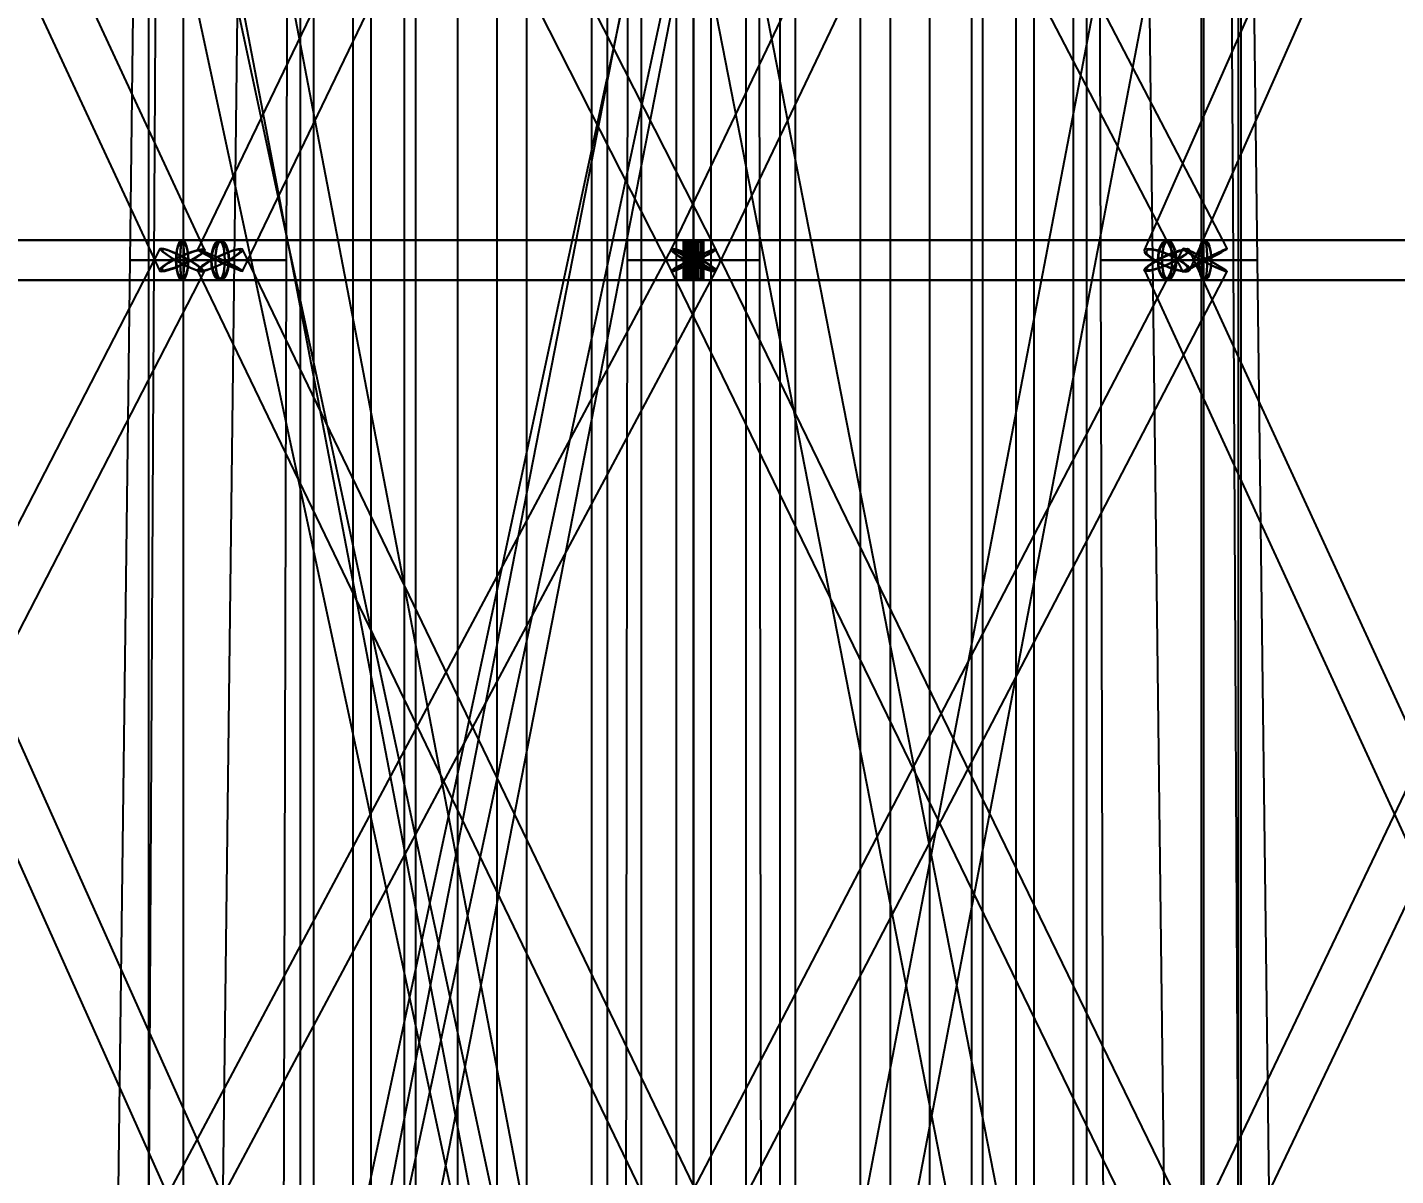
# Model space of a CAD drawing. Header units: millimetres. Extents: x -123812 to 252100, y -3000 to 639000.
# Drawn here: x -6781 to 7146, y 210684 to 222369 of the extents above; entities that cross this region are included whole.
import ezdxf

# ---------------------------------------------------------------- set-up
doc = ezdxf.new("R2010")
doc.units = ezdxf.units.MM
for name, color, linetype, lineweight in [('D-BMK-AXIS', 7, 'Continuous', 13), ('D-STR-CORE', 7, 'Continuous', 25), ('D-STR-DIM', 7, 'Continuous', 13), ('D-STR-STRC', 7, 'Continuous', 25)]:
    doc.layers.add(name, color=color, linetype=linetype, lineweight=lineweight)
doc.styles.add('OpenSansCondensed-Light', font='OpenSansCondensed-Light.ttf')
doc.styles.add('TOWER_UNICODE', font='Arial Unicode.ttf')
doc.dimstyles.new('EZDXF', dxfattribs={"dimtxt": 0.25, "dimasz": 0.175, "dimexe": 0.375, "dimexo": 0.125, "dimgap": 0.1, "dimtad": 1, "dimlfac": 100, "dimzin": 12, "dimdsep": 46, "dimtxsty": 'OpenSansCondensed-Light', "dimblk": 'ARCHTICK', "dimcen": 2.5, "dimazin": 3, "dimtfac": 0.5, "dimtmove": 2, "dimatfit": 3})

# ---------------------------------------------------------------- blocks, each defined once
blk = doc.blocks.new('_ARCHTICK')
at = {"color": 0, "linetype": 'BYBLOCK', "const_width": 0.15}
blk.add_lwpolyline([(-0.5, -0.5), (0.5, 0.5)], dxfattribs=at)

msp = doc.modelspace()

# ---------------------------------------------------------------- linework, layer by layer
at = {"layer": 'D-BMK-AXIS'}
msp.add_line((0, -3000), (0, 639000), dxfattribs=at)
at = {"layer": 'D-STR-CORE'}
for points in [[(-4000, 100000), (-4000, 375000), (-3284.1, 375000), (-3284.1, 100000)], [(-4000, 100000), (-4000, 375000), (-3284.1, 375000), (-3284.1, 100000)], [(-3863.7, 100000), (-3863.7, 375000), (-2944.5, 375000), (-2944.5, 100000)], [(-3863.7, 100000), (-3863.7, 375000), (-2944.5, 375000), (-2944.5, 100000)], [(-3464.1, 100000), (-3464.1, 375000), (-2404.2, 375000), (-2404.2, 100000)], [(-3464.1, 100000), (-3464.1, 375000), (-2404.2, 375000), (-2404.2, 100000)], [(-2828.4, 100000), (-2828.4, 375000), (-1700, 375000), (-1700, 100000)], [(-2828.4, 100000), (-2828.4, 375000), (-1700, 375000), (-1700, 100000)], [(-2000, 100000), (-2000, 375000), (-880, 375000), (-880, 100000)], [(-2000, 100000), (-2000, 375000), (-880, 375000), (-880, 100000)], [(-1035.3, 100000), (-1035.3, 375000), (0, 375000), (0, 100000)], [(-1035.3, 100000), (-1035.3, 375000), (0, 375000), (0, 100000)], [(0, 100000), (0, 375000), (1035.3, 375000), (1035.3, 100000)], [(0, 100000), (0, 375000), (1035.3, 375000), (1035.3, 100000)], [(880, 100000), (880, 375000), (2000, 375000), (2000, 100000)], [(880, 100000), (880, 375000), (2000, 375000), (2000, 100000)], [(1700, 100000), (1700, 375000), (2828.4, 375000), (2828.4, 100000)], [(1700, 100000), (1700, 375000), (2828.4, 375000), (2828.4, 100000)], [(2404.2, 100000), (2404.2, 375000), (3464.1, 375000), (3464.1, 100000)], [(2404.2, 100000), (2404.2, 375000), (3464.1, 375000), (3464.1, 100000)], [(2944.5, 100000), (2944.5, 375000), (3863.7, 375000), (3863.7, 100000)], [(2944.5, 100000), (2944.5, 375000), (3863.7, 375000), (3863.7, 100000)], [(3284.1, 100000), (3284.1, 375000), (4000, 375000), (4000, 100000)], [(3284.1, 100000), (3284.1, 375000), (4000, 375000), (4000, 100000)]]:
    msp.add_lwpolyline(points, close=True, dxfattribs=at)
at = {"layer": 'D-STR-STRC'}
for points in [[(-10088.5, 229889.4), (-5432.1, 219889.4), (-5413.8, 219885.5), (-5381.1, 219889.4), (-5336.5, 219900.8), (-5282.9, 219919), (-5223.9, 219942.7), (-5163.7, 219970.4), (-5106.3, 220000), (-5055.5, 220029.6), (-5015, 220057.3), (-4987.4, 220081), (-4974.6, 220099.2), (-4977.5, 220110.6), (-9633.8, 230110.6)], [(-5308.5, 229887.7), (-225.8, 219887.7), (-222.9, 219883.7), (-204.9, 219887.7), (-172.8, 219899.3), (-129, 219917.8), (-76.4, 219941.9), (-18.6, 219969.9), (40.5, 220000), (96.8, 220030.1), (146.5, 220058.1), (186.3, 220082.2), (213.3, 220100.7), (225.8, 220112.3), (-4856.9, 230112.3)], [(-226.3, 230111.1), (-5045, 220111.1), (-5046.3, 220107.3), (-5032.1, 220096.2), (-5003.3, 220078.6), (-4961.9, 220055.6), (-4910.8, 220028.8), (-4853.4, 220000), (-4793.7, 219971.2), (-4735.7, 219944.4), (-4683.3, 219921.4), (-4640.1, 219903.8), (-4609.2, 219892.7), (-4592.5, 219888.9), (226.3, 229888.9)], [(4545.5, 230111), (-228.2, 220111), (-227.5, 220099.5), (-211.4, 220081.2), (-180.9, 220057.4), (-138, 220029.7), (-85.7, 220000), (-27.6, 219970.3), (32.4, 219942.6), (90.2, 219918.8), (141.8, 219900.5), (183.8, 219889), (213.3, 219885.1), (228.2, 219889), (5001.8, 229889)], [(-224.7, 229882.5), (4980.1, 219882.5), (4992.2, 219886.5), (5018.8, 219898.3), (5058, 219916.9), (5107.3, 219941.3), (5163.2, 219969.6), (5221.9, 220000), (5279.5, 220030.4), (5332, 220058.7), (5375.8, 220083.1), (5407.9, 220101.7), (5426.3, 220113.5), (5429.5, 220117.5), (224.7, 230117.5)], [(9010.2, 230101.4), (4585.9, 220101.4), (4588.9, 220082.8), (4607.6, 220058.5), (4640.6, 220030.3), (4685.8, 220000), (4740.1, 219969.7), (4799.7, 219941.5), (4860.6, 219917.2), (4918.6, 219898.6), (4969.9, 219886.9), (5010.8, 219883), (5038.7, 219886.9), (5051.6, 219898.6), (9475.9, 229898.6)], [(-4641.2, 199951.5), (249.3, 224951.5), (240.8, 224957.8), (215.9, 224967.1), (176.3, 224978.6), (124.6, 224991.5), (64.5, 225005), (0, 225018.2), (-64.5, 225030.1), (-124.6, 225040), (-176.3, 225047.2), (-215.9, 225051.1), (-240.8, 225051.6), (-249.3, 225048.5), (-5139.8, 200048.5)], [(249.5, 200047.3), (-4546.7, 225047.3), (-4555.2, 225052.8), (-4580.1, 225054.7), (-4619.8, 225052.9), (-4671.5, 225047.5), (-4731.6, 225038.8), (-4796.2, 225027.5), (-4860.8, 225014.3), (-4921, 225000.2), (-4972.6, 224986), (-5012.3, 224972.8), (-5037.2, 224961.4), (-5045.7, 224952.7), (-249.5, 199952.7)], [(198.7, 200042), (-5170.6, 225042), (-5177.4, 225047.1), (-5197.2, 225048.9), (-5228.8, 225047.4), (-5270, 225042.7), (-5317.9, 225035), (-5369.4, 225025), (-5420.8, 225013.3), (-5468.7, 225000.6), (-5509.9, 224988), (-5541.5, 224976.1), (-5561.3, 224965.9), (-5568.1, 224958), (-198.7, 199958)], [(-5170.6, 199958), (198.7, 224958), (192, 224965.9), (172.1, 224976.1), (140.5, 224988), (99.4, 225000.6), (51.4, 225013.3), (0, 225025), (-51.4, 225035), (-99.4, 225042.7), (-140.5, 225047.4), (-172.1, 225048.9), (-192, 225047.1), (-198.7, 225042), (-5568.1, 200042)], [(249.5, 199952.2), (5045.7, 224952.2), (5037.2, 224956.1), (5012.2, 224963), (4972.6, 224972.4), (4920.9, 224983.7), (4860.8, 224996.1), (4796.2, 225008.7), (4731.6, 225020.8), (4671.5, 225031.5), (4619.8, 225040), (4580.2, 225045.8), (4555.3, 225048.4), (4546.8, 225047.8), (-249.5, 200047.8)], [(5139.7, 200048.8), (249.3, 225048.8), (240.8, 225047.1), (215.9, 225042.3), (176.3, 225034.6), (124.6, 225024.5), (64.5, 225012.7), (0, 225000.1), (-64.5, 224987.5), (-124.6, 224975.7), (-176.3, 224965.6), (-215.9, 224957.8), (-240.8, 224952.9), (-249.3, 224951.2), (4641.2, 199951.2)], [(5572.6, 200000), (5572.6, 225000), (5565.6, 225012.7), (5545.3, 225024.5), (5513, 225034.6), (5471, 225042.4), (5421.9, 225047.2), (5369.4, 225048.9), (5316.8, 225047.2), (5267.8, 225042.4), (5225.7, 225034.6), (5193.4, 225024.5), (5173.1, 225012.7), (5166.2, 225000), (5166.2, 200000)], [(-10107.5, 219796.8), (-5204.8, 219796.8), (-5187.5, 219803.7), (-5171.3, 219824), (-5157.5, 219856.3), (-5146.8, 219898.4), (-5140.1, 219947.4), (-5137.9, 220000), (-5140.1, 220052.6), (-5146.8, 220101.6), (-5157.5, 220143.7), (-5171.3, 220176), (-5187.5, 220196.3), (-5204.8, 220203.2), (-10107.5, 220203.2)], [(-9335.4, 219796.8), (-4818.8, 219796.8), (-4794.2, 219803.7), (-4771.4, 219824), (-4751.8, 219856.3), (-4736.7, 219898.4), (-4727.3, 219947.4), (-4724, 220000), (-4727.3, 220052.6), (-4736.7, 220101.6), (-4751.8, 220143.7), (-4771.4, 220176), (-4794.2, 220196.3), (-4818.8, 220203.2), (-9335.4, 220203.2)], [(9335.4, 220203.2), (4818.8, 220203.2), (4794.2, 220196.3), (4771.4, 220176), (4751.8, 220143.7), (4736.7, 220101.6), (4727.3, 220052.6), (4724, 220000), (4727.3, 219947.4), (4736.7, 219898.4), (4751.8, 219856.3), (4771.4, 219824), (4794.2, 219803.7), (4818.8, 219796.8), (9335.4, 219796.8)], [(10107.5, 220203.2), (5204.8, 220203.2), (5187.5, 220196.3), (5171.3, 220176), (5157.5, 220143.7), (5146.8, 220101.6), (5140.1, 220052.6), (5137.9, 220000), (5140.1, 219947.4), (5146.8, 219898.4), (5157.5, 219856.3), (5171.3, 219824), (5187.5, 219803.7), (5204.8, 219796.8), (10107.5, 219796.8)], [(-10133.7, 209884.1), (-4978.8, 219884.1), (-4983.5, 219896.1), (-5003.3, 219915.1), (-5036.8, 219940), (-5081.7, 219968.9), (-5135.1, 220000), (-5193.2, 220031.1), (-5252, 220060), (-5307.7, 220084.9), (-5356.4, 220103.9), (-5394.7, 220115.9), (-5420.1, 220120), (-5430.8, 220115.9), (-10585.7, 210115.9)], [(-9567.6, 219896.9), (-5089.8, 209896.9), (-5075.8, 209885), (-5047, 209880.9), (-5005.3, 209885), (-4953.5, 209896.9), (-4895.2, 209915.8), (-4834.3, 209940.5), (-4775, 209969.2), (-4721.4, 210000), (-4677, 210030.8), (-4645, 210059.5), (-4627.4, 210084.2), (-4625.6, 210103.1), (-9103.3, 220103.1)], [(-5105.8, 209880.3), (223.5, 219880.3), (220.4, 219884.4), (202.2, 219896.4), (170.2, 219915.4), (126.7, 219940.2), (74.5, 219969), (17.2, 220000), (-41.2, 220031), (-96.8, 220059.8), (-145.9, 220084.6), (-185, 220103.6), (-211.4, 220115.6), (-223.5, 220119.7), (-5552.8, 210119.7)], [(227, 210112.6), (-4591.7, 220112.6), (-4608.3, 220116.6), (-4639.1, 220112.6), (-4682.3, 220101), (-4734.7, 220082.4), (-4792.8, 220058.3), (-4852.7, 220030.2), (-4910.3, 220000), (-4961.7, 219969.8), (-5003.3, 219941.7), (-5032.4, 219917.6), (-5046.8, 219899), (-5045.8, 219887.4), (-227, 209887.4)], [(5085.5, 210108.3), (227.8, 220108.3), (225, 220112.1), (206.9, 220108.3), (174.6, 220097.1), (130.5, 220079.3), (77.4, 220056.1), (19.1, 220029), (-40.5, 220000), (-97.3, 219971), (-147.5, 219943.9), (-187.7, 219920.7), (-215.1, 219902.9), (-227.8, 219891.7), (4629.9, 209891.7)], [(224.5, 209885.7), (5429.4, 219885.7), (5416.5, 219897.5), (5389.1, 219916.3), (5349.2, 219940.8), (5299.5, 219969.4), (5243.3, 220000), (5184.5, 220030.6), (5127.1, 220059.2), (5075, 220083.7), (5031.7, 220102.5), (5000.2, 220114.3), (4982.7, 220118.3), (4980.3, 220114.3), (-224.5, 210114.3)], [(9643.5, 210110.3), (5045.8, 220110.3), (5026.1, 220114.1), (4992.4, 220110.3), (4946.8, 220098.9), (4892.5, 220080.7), (4833.2, 220057.1), (4772.9, 220029.5), (4715.7, 220000), (4665.5, 219970.5), (4625.8, 219942.9), (4599.2, 219919.3), (4587.6, 219901.1), (4591.8, 219889.7), (9189.5, 209889.7)], [(5556.1, 209887.6), (10334.4, 219887.6), (10336.4, 219899.2), (10322.9, 219917.7), (10294.7, 219941.8), (10253.7, 219969.9), (10202.8, 220000), (10145.3, 220030.1), (10085.3, 220058.2), (10026.9, 220082.3), (9973.9, 220100.8), (9930, 220112.4), (9898.2, 220116.4), (9880.7, 220112.4), (5102.5, 210112.4)]]:
    msp.add_lwpolyline(points, dxfattribs=at)
for points in [[(-5738.8, 220000), (-4670.8, 220000), (-4549.6, 230000), (-5615.8, 230000)], [(-5494.2, 220000), (-4143.3, 220000), (-4111.4, 230000), (-5435.9, 230000)], [(-675.5, 220000), (675.5, 220000), (662.3, 230000), (-662.3, 230000)], [(-675.5, 220000), (675.5, 220000), (662.3, 230000), (-662.3, 230000)], [(-534, 220000), (534, 220000), (533.1, 230000), (-533.1, 230000)], [(4111.4, 230000), (4143.3, 220000), (5494.2, 220000), (5435.9, 230000)], [(4549.6, 230000), (4670.8, 220000), (5738.8, 220000), (5615.8, 230000)], [(-5547.2, 200000), (-5191.6, 200000), (-5191.6, 225000), (-5547.2, 225000)], [(-5547.2, 200000), (-5191.6, 200000), (-5191.6, 225000), (-5547.2, 225000)], [(-177.8, 200000), (177.8, 200000), (177.8, 225000), (-177.8, 225000)], [(-177.8, 200000), (177.8, 200000), (177.8, 225000), (-177.8, 225000)], [(5191.6, 200000), (5547.2, 200000), (5547.2, 225000), (5191.6, 225000)], [(5191.6, 200000), (5547.2, 200000), (5547.2, 225000), (5191.6, 225000)], [(-9205.1, 219800), (43.3, 219800), (43.3, 220200), (-9205.1, 220200)], [(-8567.1, 219800), (105.1, 219800), (105.1, 220200), (-8567.1, 220200)], [(-8536.7, 219800), (74.7, 219800), (74.7, 220200), (-8536.7, 220200)], [(-5271.8, 220000), (-5269.5, 219947.4), (-5262.8, 219898.4), (-5252.2, 219856.3), (-5238.3, 219824), (-5222.1, 219803.7), (-5204.8, 219796.8), (-5187.5, 219803.7), (-5171.3, 219824), (-5157.5, 219856.3), (-5146.8, 219898.4), (-5140.1, 219947.4), (-5137.9, 220000), (-5140.1, 220052.6), (-5146.8, 220101.6), (-5157.5, 220143.7), (-5171.3, 220176), (-5187.5, 220196.3), (-5204.8, 220203.2), (-5222.1, 220196.3), (-5238.3, 220176), (-5252.2, 220143.7), (-5262.8, 220101.6), (-5269.5, 220052.6)], [(-5266.5, 220000), (-5264.4, 219951.5), (-5258.2, 219906.4), (-5248.4, 219867.6), (-5235.6, 219837.9), (-5220.8, 219819.2), (-5204.8, 219812.8), (-5188.8, 219819.2), (-5174, 219837.9), (-5161.2, 219867.6), (-5151.4, 219906.4), (-5145.2, 219951.5), (-5143.1, 220000), (-5145.2, 220048.5), (-5151.4, 220093.6), (-5161.2, 220132.4), (-5174, 220162.1), (-5188.8, 220180.8), (-5204.8, 220187.2), (-5220.8, 220180.8), (-5235.6, 220162.1), (-5248.4, 220132.4), (-5258.2, 220093.6), (-5264.4, 220048.5)], [(-5227.5, 220000), (-5226.7, 219947.4), (-5224.4, 219898.4), (-5220.8, 219856.3), (-5216.1, 219824), (-5210.7, 219803.7), (-5204.8, 219796.8), (0, 219796.8), (5.9, 219803.7), (11.3, 219824), (16, 219856.3), (19.6, 219898.4), (21.9, 219947.4), (22.6, 220000), (21.9, 220052.6), (19.6, 220101.6), (16, 220143.7), (11.3, 220176), (5.9, 220196.3), (0, 220203.2), (-5204.8, 220203.2), (-5210.7, 220196.3), (-5216.1, 220176), (-5220.8, 220143.7), (-5224.4, 220101.6), (-5226.7, 220052.6)], [(-5227.5, 220000), (-5226.7, 219947.4), (-5224.4, 219898.4), (-5220.8, 219856.3), (-5216.1, 219824), (-5210.7, 219803.7), (-5204.8, 219796.8), (-5198.9, 219803.7), (-5193.5, 219824), (-5188.8, 219856.3), (-5185.2, 219898.4), (-5182.9, 219947.4), (-5182.2, 220000), (-5182.9, 220052.6), (-5185.2, 220101.6), (-5188.8, 220143.7), (-5193.5, 220176), (-5198.9, 220196.3), (-5204.8, 220203.2), (-5210.7, 220196.3), (-5216.1, 220176), (-5220.8, 220143.7), (-5224.4, 220101.6), (-5226.7, 220052.6)], [(-5225.7, 220000), (-5225, 219951.5), (-5222.9, 219906.4), (-5219.6, 219867.6), (-5215.2, 219837.9), (-5210.2, 219819.2), (-5204.8, 219812.8), (-5199.4, 219819.2), (-5194.4, 219837.9), (-5190.1, 219867.6), (-5186.7, 219906.4), (-5184.7, 219951.5), (-5183.9, 220000), (-5184.7, 220048.5), (-5186.7, 220093.6), (-5190.1, 220132.4), (-5194.4, 220162.1), (-5199.4, 220180.8), (-5204.8, 220187.2), (-5210.2, 220180.8), (-5215.2, 220162.1), (-5219.6, 220132.4), (-5222.9, 220093.6), (-5225, 220048.5)], [(-4913.5, 220000), (-4910.3, 219947.4), (-4900.8, 219898.4), (-4885.7, 219856.3), (-4866.1, 219824), (-4843.3, 219803.7), (-4818.8, 219796.8), (-4794.2, 219803.7), (-4771.4, 219824), (-4751.8, 219856.3), (-4736.7, 219898.4), (-4727.3, 219947.4), (-4724, 220000), (-4727.3, 220052.6), (-4736.7, 220101.6), (-4751.8, 220143.7), (-4771.4, 220176), (-4794.2, 220196.3), (-4818.8, 220203.2), (-4843.3, 220196.3), (-4866.1, 220176), (-4885.7, 220143.7), (-4900.8, 220101.6), (-4910.3, 220052.6)], [(-4906, 220000), (-4903, 219951.5), (-4894.3, 219906.4), (-4880.5, 219867.6), (-4862.4, 219837.9), (-4841.3, 219819.2), (-4818.8, 219812.8), (-4796.2, 219819.2), (-4775.1, 219837.9), (-4757.1, 219867.6), (-4743.2, 219906.4), (-4734.5, 219951.5), (-4731.5, 220000), (-4734.5, 220048.5), (-4743.2, 220093.6), (-4757.1, 220132.4), (-4775.1, 220162.1), (-4796.2, 220180.8), (-4818.8, 220187.2), (-4841.3, 220180.8), (-4862.4, 220162.1), (-4880.5, 220132.4), (-4894.3, 220093.6), (-4903, 220048.5)], [(-4869.9, 220000), (-4868.1, 219947.4), (-4863, 219898.4), (-4854.9, 219856.3), (-4844.3, 219824), (-4832, 219803.7), (-4818.8, 219796.8), (0, 219796.8), (13.2, 219803.7), (25.6, 219824), (36.1, 219856.3), (44.3, 219898.4), (49.4, 219947.4), (51.1, 220000), (49.4, 220052.6), (44.3, 220101.6), (36.1, 220143.7), (25.6, 220176), (13.2, 220196.3), (0, 220203.2), (-4818.8, 220203.2), (-4832, 220196.3), (-4844.3, 220176), (-4854.9, 220143.7), (-4863, 220101.6), (-4868.1, 220052.6)], [(-4869.9, 220000), (-4868.1, 219947.4), (-4863, 219898.4), (-4854.9, 219856.3), (-4844.3, 219824), (-4832, 219803.7), (-4818.8, 219796.8), (-4805.5, 219803.7), (-4793.2, 219824), (-4782.6, 219856.3), (-4774.5, 219898.4), (-4769.4, 219947.4), (-4767.7, 220000), (-4769.4, 220052.6), (-4774.5, 220101.6), (-4782.6, 220143.7), (-4793.2, 220176), (-4805.5, 220196.3), (-4818.8, 220203.2), (-4832, 220196.3), (-4844.3, 220176), (-4854.9, 220143.7), (-4863, 220101.6), (-4868.1, 220052.6)], [(-4865.8, 220000), (-4864.2, 219951.5), (-4859.5, 219906.4), (-4852.1, 219867.6), (-4842.3, 219837.9), (-4830.9, 219819.2), (-4818.8, 219812.8), (-4806.6, 219819.2), (-4795.2, 219837.9), (-4785.5, 219867.6), (-4778, 219906.4), (-4773.3, 219951.5), (-4771.7, 220000), (-4773.3, 220048.5), (-4778, 220093.6), (-4785.5, 220132.4), (-4795.2, 220162.1), (-4806.6, 220180.8), (-4818.8, 220187.2), (-4830.9, 220180.8), (-4842.3, 220162.1), (-4852.1, 220132.4), (-4859.5, 220093.6), (-4864.2, 220048.5)], [(105.1, 220200), (-105.1, 220200), (-105.1, 219800), (105.1, 219800)], [(98.8, 220188), (-98.8, 220188), (-98.8, 219812), (98.8, 219812)], [(74.7, 220200), (-74.7, 220200), (-74.7, 219800), (74.7, 219800)], [(-74.7, 219800), (8536.7, 219800), (8536.7, 220200), (-74.7, 220200)], [(-74.7, 220200), (74.7, 220200), (74.7, 219800), (-74.7, 219800)], [(70.2, 220188), (-70.2, 220188), (-70.2, 219812), (70.2, 219812)], [(-70.2, 220188), (70.2, 220188), (70.2, 219812), (-70.2, 219812)], [(-51.1, 220000), (-49.4, 219947.4), (-44.3, 219898.4), (-36.1, 219856.3), (-25.6, 219824), (-13.2, 219803.7), (0, 219796.8), (13.2, 219803.7), (25.6, 219824), (36.1, 219856.3), (44.3, 219898.4), (49.4, 219947.4), (51.1, 220000), (49.4, 220052.6), (44.3, 220101.6), (36.1, 220143.7), (25.6, 220176), (13.2, 220196.3), (0, 220203.2), (-13.2, 220196.3), (-25.6, 220176), (-36.1, 220143.7), (-44.3, 220101.6), (-49.4, 220052.6)], [(-51.1, 220000), (-49.4, 219947.4), (-44.3, 219898.4), (-36.1, 219856.3), (-25.6, 219824), (-13.2, 219803.7), (0, 219796.8), (4818.8, 219796.8), (4832, 219803.7), (4844.3, 219824), (4854.9, 219856.3), (4863, 219898.4), (4868.1, 219947.4), (4869.9, 220000), (4868.1, 220052.6), (4863, 220101.6), (4854.9, 220143.7), (4844.3, 220176), (4832, 220196.3), (4818.8, 220203.2), (0, 220203.2), (-13.2, 220196.3), (-25.6, 220176), (-36.1, 220143.7), (-44.3, 220101.6), (-49.4, 220052.6)], [(51.1, 220000), (49.4, 219947.4), (44.3, 219898.4), (36.1, 219856.3), (25.6, 219824), (13.2, 219803.7), (0, 219796.8), (-13.2, 219803.7), (-25.6, 219824), (-36.1, 219856.3), (-44.3, 219898.4), (-49.4, 219947.4), (-51.1, 220000), (-49.4, 220052.6), (-44.3, 220101.6), (-36.1, 220143.7), (-25.6, 220176), (-13.2, 220196.3), (0, 220203.2), (13.2, 220196.3), (25.6, 220176), (36.1, 220143.7), (44.3, 220101.6), (49.4, 220052.6)], [(-47.1, 220000), (-45.5, 219951.5), (-40.8, 219906.4), (-33.3, 219867.6), (-23.5, 219837.9), (-12.2, 219819.2), (0, 219812.8), (12.2, 219819.2), (23.5, 219837.9), (33.3, 219867.6), (40.8, 219906.4), (45.5, 219951.5), (47.1, 220000), (45.5, 220048.5), (40.8, 220093.6), (33.3, 220132.4), (23.5, 220162.1), (12.2, 220180.8), (0, 220187.2), (-12.2, 220180.8), (-23.5, 220162.1), (-33.3, 220132.4), (-40.8, 220093.6), (-45.5, 220048.5)], [(47.1, 220000), (45.5, 219951.5), (40.8, 219906.4), (33.3, 219867.6), (23.5, 219837.9), (12.2, 219819.2), (0, 219812.8), (-12.2, 219819.2), (-23.5, 219837.9), (-33.3, 219867.6), (-40.8, 219906.4), (-45.5, 219951.5), (-47.1, 220000), (-45.5, 220048.5), (-40.8, 220093.6), (-33.3, 220132.4), (-23.5, 220162.1), (-12.2, 220180.8), (0, 220187.2), (12.2, 220180.8), (23.5, 220162.1), (33.3, 220132.4), (40.8, 220093.6), (45.5, 220048.5)], [(43.3, 220200), (-43.3, 220200), (-43.3, 219800), (43.3, 219800)], [(-43.3, 219800), (9205.1, 219800), (9205.1, 220200), (-43.3, 220200)], [(-43.3, 220200), (43.3, 220200), (43.3, 219800), (-43.3, 219800)], [(40.7, 220188), (-40.7, 220188), (-40.7, 219812), (40.7, 219812)], [(-40.7, 220188), (40.7, 220188), (40.7, 219812), (-40.7, 219812)], [(-22.6, 220000), (-21.9, 219947.4), (-19.6, 219898.4), (-16, 219856.3), (-11.3, 219824), (-5.9, 219803.7), (0, 219796.8), (5.9, 219803.7), (11.3, 219824), (16, 219856.3), (19.6, 219898.4), (21.9, 219947.4), (22.6, 220000), (21.9, 220052.6), (19.6, 220101.6), (16, 220143.7), (11.3, 220176), (5.9, 220196.3), (0, 220203.2), (-5.9, 220196.3), (-11.3, 220176), (-16, 220143.7), (-19.6, 220101.6), (-21.9, 220052.6)], [(-22.6, 220000), (-21.9, 219947.4), (-19.6, 219898.4), (-16, 219856.3), (-11.3, 219824), (-5.9, 219803.7), (0, 219796.8), (5204.8, 219796.8), (5210.7, 219803.7), (5216.1, 219824), (5220.8, 219856.3), (5224.4, 219898.4), (5226.7, 219947.4), (5227.5, 220000), (5226.7, 220052.6), (5224.4, 220101.6), (5220.8, 220143.7), (5216.1, 220176), (5210.7, 220196.3), (5204.8, 220203.2), (0, 220203.2), (-5.9, 220196.3), (-11.3, 220176), (-16, 220143.7), (-19.6, 220101.6), (-21.9, 220052.6)], [(22.6, 220000), (21.9, 219947.4), (19.6, 219898.4), (16, 219856.3), (11.3, 219824), (5.9, 219803.7), (0, 219796.8), (-5.9, 219803.7), (-11.3, 219824), (-16, 219856.3), (-19.6, 219898.4), (-21.9, 219947.4), (-22.6, 220000), (-21.9, 220052.6), (-19.6, 220101.6), (-16, 220143.7), (-11.3, 220176), (-5.9, 220196.3), (0, 220203.2), (5.9, 220196.3), (11.3, 220176), (16, 220143.7), (19.6, 220101.6), (21.9, 220052.6)], [(-20.9, 220000), (-20.1, 219951.5), (-18.1, 219906.4), (-14.7, 219867.6), (-10.4, 219837.9), (-5.4, 219819.2), (0, 219812.8), (5.4, 219819.2), (10.4, 219837.9), (14.7, 219867.6), (18.1, 219906.4), (20.1, 219951.5), (20.9, 220000), (20.1, 220048.5), (18.1, 220093.6), (14.7, 220132.4), (10.4, 220162.1), (5.4, 220180.8), (0, 220187.2), (-5.4, 220180.8), (-10.4, 220162.1), (-14.7, 220132.4), (-18.1, 220093.6), (-20.1, 220048.5)], [(20.9, 220000), (20.1, 219951.5), (18.1, 219906.4), (14.7, 219867.6), (10.4, 219837.9), (5.4, 219819.2), (0, 219812.8), (-5.4, 219819.2), (-10.4, 219837.9), (-14.7, 219867.6), (-18.1, 219906.4), (-20.1, 219951.5), (-20.9, 220000), (-20.1, 220048.5), (-18.1, 220093.6), (-14.7, 220132.4), (-10.4, 220162.1), (-5.4, 220180.8), (0, 220187.2), (5.4, 220180.8), (10.4, 220162.1), (14.7, 220132.4), (18.1, 220093.6), (20.1, 220048.5)], [(4913.5, 220000), (4910.3, 219947.4), (4900.8, 219898.4), (4885.7, 219856.3), (4866.1, 219824), (4843.3, 219803.7), (4818.8, 219796.8), (4794.2, 219803.7), (4771.4, 219824), (4751.8, 219856.3), (4736.7, 219898.4), (4727.3, 219947.4), (4724, 220000), (4727.3, 220052.6), (4736.7, 220101.6), (4751.8, 220143.7), (4771.4, 220176), (4794.2, 220196.3), (4818.8, 220203.2), (4843.3, 220196.3), (4866.1, 220176), (4885.7, 220143.7), (4900.8, 220101.6), (4910.3, 220052.6)], [(4906, 220000), (4903, 219951.5), (4894.3, 219906.4), (4880.5, 219867.6), (4862.4, 219837.9), (4841.3, 219819.2), (4818.8, 219812.8), (4796.2, 219819.2), (4775.1, 219837.9), (4757.1, 219867.6), (4743.2, 219906.4), (4734.5, 219951.5), (4731.5, 220000), (4734.5, 220048.5), (4743.2, 220093.6), (4757.1, 220132.4), (4775.1, 220162.1), (4796.2, 220180.8), (4818.8, 220187.2), (4841.3, 220180.8), (4862.4, 220162.1), (4880.5, 220132.4), (4894.3, 220093.6), (4903, 220048.5)], [(4869.9, 220000), (4868.1, 219947.4), (4863, 219898.4), (4854.9, 219856.3), (4844.3, 219824), (4832, 219803.7), (4818.8, 219796.8), (4805.5, 219803.7), (4793.2, 219824), (4782.6, 219856.3), (4774.5, 219898.4), (4769.4, 219947.4), (4767.7, 220000), (4769.4, 220052.6), (4774.5, 220101.6), (4782.6, 220143.7), (4793.2, 220176), (4805.5, 220196.3), (4818.8, 220203.2), (4832, 220196.3), (4844.3, 220176), (4854.9, 220143.7), (4863, 220101.6), (4868.1, 220052.6)], [(4865.8, 220000), (4864.2, 219951.5), (4859.5, 219906.4), (4852.1, 219867.6), (4842.3, 219837.9), (4830.9, 219819.2), (4818.8, 219812.8), (4806.6, 219819.2), (4795.2, 219837.9), (4785.5, 219867.6), (4778, 219906.4), (4773.3, 219951.5), (4771.7, 220000), (4773.3, 220048.5), (4778, 220093.6), (4785.5, 220132.4), (4795.2, 220162.1), (4806.6, 220180.8), (4818.8, 220187.2), (4830.9, 220180.8), (4842.3, 220162.1), (4852.1, 220132.4), (4859.5, 220093.6), (4864.2, 220048.5)], [(5271.8, 220000), (5269.5, 219947.4), (5262.8, 219898.4), (5252.2, 219856.3), (5238.3, 219824), (5222.1, 219803.7), (5204.8, 219796.8), (5187.5, 219803.7), (5171.3, 219824), (5157.5, 219856.3), (5146.8, 219898.4), (5140.1, 219947.4), (5137.9, 220000), (5140.1, 220052.6), (5146.8, 220101.6), (5157.5, 220143.7), (5171.3, 220176), (5187.5, 220196.3), (5204.8, 220203.2), (5222.1, 220196.3), (5238.3, 220176), (5252.2, 220143.7), (5262.8, 220101.6), (5269.5, 220052.6)], [(5266.5, 220000), (5264.4, 219951.5), (5258.2, 219906.4), (5248.4, 219867.6), (5235.6, 219837.9), (5220.8, 219819.2), (5204.8, 219812.8), (5188.8, 219819.2), (5174, 219837.9), (5161.2, 219867.6), (5151.4, 219906.4), (5145.2, 219951.5), (5143.1, 220000), (5145.2, 220048.5), (5151.4, 220093.6), (5161.2, 220132.4), (5174, 220162.1), (5188.8, 220180.8), (5204.8, 220187.2), (5220.8, 220180.8), (5235.6, 220162.1), (5248.4, 220132.4), (5258.2, 220093.6), (5264.4, 220048.5)], [(5227.5, 220000), (5226.7, 219947.4), (5224.4, 219898.4), (5220.8, 219856.3), (5216.1, 219824), (5210.7, 219803.7), (5204.8, 219796.8), (5198.9, 219803.7), (5193.5, 219824), (5188.8, 219856.3), (5185.2, 219898.4), (5182.9, 219947.4), (5182.2, 220000), (5182.9, 220052.6), (5185.2, 220101.6), (5188.8, 220143.7), (5193.5, 220176), (5198.9, 220196.3), (5204.8, 220203.2), (5210.7, 220196.3), (5216.1, 220176), (5220.8, 220143.7), (5224.4, 220101.6), (5226.7, 220052.6)], [(5225.7, 220000), (5225, 219951.5), (5222.9, 219906.4), (5219.6, 219867.6), (5215.2, 219837.9), (5210.2, 219819.2), (5204.8, 219812.8), (5199.4, 219819.2), (5194.4, 219837.9), (5190.1, 219867.6), (5186.7, 219906.4), (5184.7, 219951.5), (5183.9, 220000), (5184.7, 220048.5), (5186.7, 220093.6), (5190.1, 220132.4), (5194.4, 220162.1), (5199.4, 220180.8), (5204.8, 220187.2), (5210.2, 220180.8), (5215.2, 220162.1), (5219.6, 220132.4), (5222.9, 220093.6), (5225, 220048.5)], [(-5106.3, 220000), (-5163.7, 219970.4), (-5223.9, 219942.7), (-5282.9, 219919), (-5336.5, 219900.8), (-5381.1, 219889.4), (-5413.8, 219885.5), (-5432.1, 219889.4), (-5435, 219900.8), (-5422.2, 219919), (-5394.6, 219942.7), (-5354.1, 219970.4), (-5303.3, 220000), (-5245.9, 220029.6), (-5185.7, 220057.3), (-5126.7, 220081), (-5073.1, 220099.2), (-5028.5, 220110.6), (-4995.9, 220114.5), (-4977.5, 220110.6), (-4974.6, 220099.2), (-4987.4, 220081), (-5015, 220057.3), (-5055.5, 220029.6)], [(-5274.5, 220000), (-5216.5, 219968.9), (-5157.6, 219940), (-5101.9, 219915.1), (-5053.3, 219896.1), (-5014.9, 219884.1), (-4989.5, 219880), (-4978.8, 219884.1), (-4983.5, 219896.1), (-5003.3, 219915.1), (-5036.8, 219940), (-5081.7, 219968.9), (-5135.1, 220000), (-5193.2, 220031.1), (-5252, 220060), (-5307.7, 220084.9), (-5356.4, 220103.9), (-5394.7, 220115.9), (-5420.1, 220120), (-5430.8, 220115.9), (-5426.1, 220103.9), (-5406.3, 220084.9), (-5372.8, 220060), (-5327.9, 220031.1)], [(-5116, 220000), (-5167.8, 219973.3), (-5222.1, 219948.4), (-5275.2, 219927), (-5323.5, 219910.6), (-5363.8, 219900.3), (-5393.2, 219896.7), (-5409.8, 219900.3), (-5412.4, 219910.6), (-5400.8, 219927), (-5375.9, 219948.4), (-5339.4, 219973.3), (-5293.6, 220000), (-5241.9, 220026.7), (-5187.6, 220051.6), (-5134.4, 220073), (-5086.1, 220089.4), (-5045.8, 220099.7), (-5016.4, 220103.3), (-4999.8, 220099.7), (-4997.2, 220089.4), (-5008.8, 220073), (-5033.7, 220051.6), (-5070.2, 220026.7)], [(-5267.7, 220000), (-5215.3, 219972), (-5162.2, 219945.9), (-5112, 219923.5), (-5068.2, 219906.3), (-5033.6, 219895.5), (-5010.7, 219891.8), (-5001.1, 219895.5), (-5005.3, 219906.3), (-5023.1, 219923.5), (-5053.3, 219945.9), (-5093.9, 219972), (-5141.9, 220000), (-5194.3, 220028), (-5247.4, 220054.1), (-5297.6, 220076.5), (-5341.4, 220093.7), (-5376, 220104.5), (-5398.9, 220108.2), (-5408.5, 220104.5), (-5404.3, 220093.7), (-5386.5, 220076.5), (-5356.3, 220054.1), (-5315.8, 220028)], [(-4910.3, 220000), (-4961.7, 219969.8), (-5003.3, 219941.7), (-5032.4, 219917.6), (-5046.8, 219899), (-5045.8, 219887.4), (-5029.3, 219883.4), (-4998.4, 219887.4), (-4955.3, 219899), (-4902.9, 219917.6), (-4844.7, 219941.7), (-4784.8, 219969.8), (-4727.2, 220000), (-4675.8, 220030.2), (-4634.2, 220058.3), (-4605.2, 220082.4), (-4590.7, 220101), (-4591.7, 220112.6), (-4608.3, 220116.6), (-4639.1, 220112.6), (-4682.3, 220101), (-4734.7, 220082.4), (-4792.8, 220058.3), (-4852.7, 220030.2)], [(-4784.1, 220000), (-4726.7, 219971.2), (-4675.6, 219944.4), (-4634.2, 219921.4), (-4605.5, 219903.8), (-4591.2, 219892.7), (-4592.5, 219888.9), (-4609.2, 219892.7), (-4640.1, 219903.8), (-4683.3, 219921.4), (-4735.7, 219944.4), (-4793.7, 219971.2), (-4853.4, 220000), (-4910.8, 220028.8), (-4961.9, 220055.6), (-5003.3, 220078.6), (-5032.1, 220096.2), (-5046.3, 220107.3), (-5045, 220111.1), (-5028.3, 220107.3), (-4997.4, 220096.2), (-4954.2, 220078.6), (-4901.9, 220055.6), (-4843.8, 220028.8)], [(-4901.3, 220000), (-4947.6, 219972.8), (-4985.1, 219947.4), (-5011.3, 219925.7), (-5024.4, 219909), (-5023.4, 219898.5), (-5008.5, 219894.9), (-4980.7, 219898.5), (-4941.8, 219909), (-4894.6, 219925.7), (-4842.2, 219947.4), (-4788.1, 219972.8), (-4736.2, 220000), (-4689.9, 220027.2), (-4652.4, 220052.6), (-4626.2, 220074.3), (-4613.1, 220091), (-4614.1, 220101.5), (-4629, 220105.1), (-4656.8, 220101.5), (-4695.7, 220091), (-4743, 220074.3), (-4795.4, 220052.6), (-4849.4, 220027.2)], [(-4787.5, 220000), (-4735.8, 219974.1), (-4689.7, 219949.9), (-4652.4, 219929.2), (-4626.5, 219913.2), (-4613.6, 219903.2), (-4614.8, 219899.8), (-4629.8, 219903.2), (-4657.7, 219913.2), (-4696.6, 219929.2), (-4743.8, 219949.9), (-4796.2, 219974.1), (-4850, 220000), (-4901.8, 220025.9), (-4947.8, 220050.1), (-4985.1, 220070.8), (-5011.1, 220086.8), (-5023.9, 220096.8), (-5022.8, 220100.2), (-5007.7, 220096.8), (-4979.8, 220086.8), (-4940.9, 220070.8), (-4893.7, 220050.1), (-4841.4, 220025.9)], [(-85.7, 220000), (-27.6, 219970.3), (32.4, 219942.6), (90.2, 219918.8), (141.8, 219900.5), (183.8, 219889), (213.3, 219885.1), (228.2, 219889), (227.5, 219900.5), (211.4, 219918.8), (180.9, 219942.6), (138, 219970.3), (85.7, 220000), (27.6, 220029.7), (-32.4, 220057.4), (-90.2, 220081.2), (-141.8, 220099.5), (-183.8, 220111), (-213.3, 220114.9), (-228.2, 220111), (-227.5, 220099.5), (-211.4, 220081.2), (-180.9, 220057.4), (-138, 220029.7)], [(40.5, 220000), (-19.1, 219971), (-77.4, 219943.9), (-130.5, 219920.7), (-174.6, 219902.9), (-206.9, 219891.7), (-225, 219887.9), (-227.8, 219891.7), (-215.1, 219902.9), (-187.7, 219920.7), (-147.5, 219943.9), (-97.3, 219971), (-40.5, 220000), (19.1, 220029), (77.4, 220056.1), (130.5, 220079.3), (174.6, 220097.1), (206.9, 220108.3), (225, 220112.1), (227.8, 220108.3), (215.1, 220097.1), (187.7, 220079.3), (147.5, 220056.1), (97.3, 220029)], [(40.5, 220000), (-18.6, 219969.9), (-76.4, 219941.9), (-129, 219917.8), (-172.8, 219899.3), (-204.9, 219887.7), (-222.9, 219883.7), (-225.8, 219887.7), (-213.3, 219899.3), (-186.3, 219917.8), (-146.5, 219941.9), (-96.8, 219969.9), (-40.5, 220000), (18.6, 220030.1), (76.4, 220058.1), (129, 220082.2), (172.8, 220100.7), (204.9, 220112.3), (222.9, 220116.3), (225.8, 220112.3), (213.3, 220100.7), (186.3, 220082.2), (146.5, 220058.1), (96.8, 220030.1)], [(-17.2, 220000), (41.2, 219969), (96.8, 219940.2), (145.9, 219915.4), (185, 219896.4), (211.4, 219884.4), (223.5, 219880.3), (220.4, 219884.4), (202.2, 219896.4), (170.2, 219915.4), (126.7, 219940.2), (74.5, 219969), (17.2, 220000), (-41.2, 220031), (-96.8, 220059.8), (-145.9, 220084.6), (-185, 220103.6), (-211.4, 220115.6), (-223.5, 220119.7), (-220.4, 220115.6), (-202.2, 220103.6), (-170.2, 220084.6), (-126.7, 220059.8), (-74.5, 220031)], [(-77.3, 220000), (-24.9, 219973.2), (29.2, 219948.2), (81.3, 219926.8), (127.9, 219910.3), (165.7, 219900), (192.3, 219896.4), (205.7, 219900), (205.1, 219910.3), (190.6, 219926.8), (163.1, 219948.2), (124.4, 219973.2), (77.3, 220000), (24.9, 220026.8), (-29.2, 220051.8), (-81.3, 220073.2), (-127.9, 220089.7), (-165.7, 220100), (-192.3, 220103.6), (-205.7, 220100), (-205.1, 220089.7), (-190.6, 220073.2), (-163.1, 220051.8), (-124.4, 220026.8)], [(36.5, 220000), (-17.3, 219973.8), (-69.8, 219949.4), (-117.6, 219928.5), (-157.4, 219912.4), (-186.5, 219902.3), (-202.8, 219898.9), (-205.4, 219902.3), (-193.9, 219912.4), (-169.2, 219928.5), (-133, 219949.4), (-87.7, 219973.8), (-36.5, 220000), (17.3, 220026.2), (69.8, 220050.6), (117.6, 220071.5), (157.4, 220087.6), (186.5, 220097.7), (202.8, 220101.1), (205.4, 220097.7), (193.9, 220087.6), (169.2, 220071.5), (133, 220050.6), (87.7, 220026.2)], [(36.5, 220000), (-16.8, 219972.9), (-68.9, 219947.6), (-116.3, 219925.9), (-155.8, 219909.2), (-184.7, 219898.7), (-201, 219895.2), (-203.6, 219898.7), (-192.3, 219909.2), (-167.9, 219925.9), (-132.1, 219947.6), (-87.3, 219972.9), (-36.5, 220000), (16.8, 220027.1), (68.9, 220052.4), (116.3, 220074.1), (155.8, 220090.8), (184.7, 220101.3), (201, 220104.8), (203.6, 220101.3), (192.3, 220090.8), (167.9, 220074.1), (132.1, 220052.4), (87.3, 220027.1)], [(-15.5, 220000), (37.2, 219972.1), (87.3, 219946.1), (131.5, 219923.7), (166.8, 219906.6), (190.6, 219895.8), (201.5, 219892.1), (198.7, 219895.8), (182.3, 219906.6), (153.5, 219923.7), (114.2, 219946.1), (67.2, 219972.1), (15.5, 220000), (-37.2, 220027.9), (-87.3, 220053.9), (-131.5, 220076.3), (-166.8, 220093.4), (-190.6, 220104.2), (-201.5, 220107.9), (-198.7, 220104.2), (-182.3, 220093.4), (-153.5, 220076.3), (-114.2, 220053.9), (-67.2, 220027.9)], [(4685.8, 220000), (4740.1, 219969.7), (4799.7, 219941.5), (4860.6, 219917.2), (4918.6, 219898.6), (4969.9, 219886.9), (5010.8, 219883), (5038.7, 219886.9), (5051.6, 219898.6), (5048.6, 219917.2), (5029.9, 219941.5), (4996.9, 219969.7), (4951.7, 220000), (4897.5, 220030.3), (4837.8, 220058.5), (4776.9, 220082.8), (4718.9, 220101.4), (4667.6, 220113.1), (4626.7, 220117), (4598.8, 220113.1), (4585.9, 220101.4), (4588.9, 220082.8), (4607.6, 220058.5), (4640.6, 220030.3)], [(4921.8, 220000), (4864.7, 219970.5), (4804.3, 219942.9), (4745, 219919.3), (4690.7, 219901.1), (4645.1, 219889.7), (4611.4, 219885.9), (4591.8, 219889.7), (4587.6, 219901.1), (4599.2, 219919.3), (4625.8, 219942.9), (4665.5, 219970.5), (4715.7, 220000), (4772.9, 220029.5), (4833.2, 220057.1), (4892.5, 220080.7), (4946.8, 220098.9), (4992.4, 220110.3), (5026.1, 220114.1), (5045.8, 220110.3), (5049.9, 220098.9), (5038.3, 220080.7), (5011.7, 220057.1), (4972, 220029.5)], [(4698.9, 220000), (4747.8, 219972.7), (4801.6, 219947.2), (4856.5, 219925.4), (4908.8, 219908.6), (4955, 219898.1), (4991.9, 219894.5), (5017.1, 219898.1), (5028.7, 219908.6), (5026, 219925.4), (5009.1, 219947.2), (4979.4, 219972.7), (4938.6, 220000), (4889.7, 220027.3), (4836, 220052.8), (4781.1, 220074.6), (4728.7, 220091.4), (4682.5, 220101.9), (4645.6, 220105.5), (4620.5, 220101.9), (4608.9, 220091.4), (4611.6, 220074.6), (4628.4, 220052.8), (4658.2, 220027.3)], [(4911.7, 220000), (4860.1, 219973.4), (4805.8, 219948.5), (4752.3, 219927.2), (4703.3, 219910.9), (4662.2, 219900.6), (4631.8, 219897.1), (4614.1, 219900.6), (4610.4, 219910.9), (4620.8, 219927.2), (4644.8, 219948.5), (4680.6, 219973.4), (4725.8, 220000), (4777.4, 220026.6), (4831.8, 220051.5), (4885.3, 220072.8), (4934.2, 220089.1), (4975.3, 220099.4), (5005.7, 220102.9), (5023.4, 220099.4), (5027.2, 220089.1), (5016.7, 220072.8), (4992.7, 220051.5), (4956.9, 220026.6)], [(5187.7, 220000), (5130.1, 219969.6), (5077.7, 219941.3), (5033.8, 219916.9), (5001.7, 219898.3), (4983.4, 219886.5), (4980.1, 219882.5), (4992.2, 219886.5), (5018.8, 219898.3), (5058, 219916.9), (5107.3, 219941.3), (5163.2, 219969.6), (5221.9, 220000), (5279.5, 220030.4), (5332, 220058.7), (5375.8, 220083.1), (5407.9, 220101.7), (5426.3, 220113.5), (5429.5, 220117.5), (5417.4, 220113.5), (5390.8, 220101.7), (5351.6, 220083.1), (5302.3, 220058.7), (5246.4, 220030.4)], [(5243.3, 220000), (5299.5, 219969.4), (5349.2, 219940.8), (5389.1, 219916.3), (5416.5, 219897.5), (5429.4, 219885.7), (5427, 219881.7), (5409.4, 219885.7), (5377.9, 219897.5), (5334.6, 219916.3), (5282.5, 219940.8), (5225.1, 219969.4), (5166.3, 220000), (5110.1, 220030.6), (5060.4, 220059.2), (5020.5, 220083.7), (4993.2, 220102.5), (4980.3, 220114.3), (4982.7, 220118.3), (5000.2, 220114.3), (5031.7, 220102.5), (5075, 220083.7), (5127.1, 220059.2), (5184.5, 220030.6)], [(5189.4, 220000), (5137.5, 219972.6), (5090.2, 219947), (5050.7, 219925.1), (5021.7, 219908.3), (5005.1, 219897.7), (5002.2, 219894.1), (5013.1, 219897.7), (5037.1, 219908.3), (5072.5, 219925.1), (5116.9, 219947), (5167.3, 219972.6), (5220.2, 220000), (5272.1, 220027.4), (5319.4, 220053), (5358.9, 220074.9), (5388, 220091.7), (5404.5, 220102.3), (5407.4, 220105.9), (5396.5, 220102.3), (5372.5, 220091.7), (5337.1, 220074.9), (5292.7, 220053), (5242.3, 220027.4)], [(5239.5, 220000), (5290.2, 219972.4), (5335, 219946.7), (5371, 219924.6), (5395.6, 219907.6), (5407.3, 219896.9), (5405.1, 219893.3), (5389.3, 219896.9), (5360.9, 219907.6), (5321.9, 219924.6), (5274.9, 219946.7), (5223.1, 219972.4), (5170.1, 220000), (5119.4, 220027.6), (5074.6, 220053.3), (5038.6, 220075.4), (5014, 220092.4), (5002.4, 220103.1), (5004.5, 220106.7), (5020.3, 220103.1), (5048.7, 220092.4), (5087.7, 220075.4), (5134.7, 220053.3), (5186.5, 220027.6)], [(-5864.3, 210000), (-4794.3, 210000), (-4670.8, 220000), (-5738.8, 220000)], [(-4670.8, 220000), (-4689, 220000), (-4742.3, 220000), (-4827.2, 220000), (-4937.8, 220000), (-5066.6, 220000), (-5204.8, 220000), (-5343, 220000), (-5471.8, 220000), (-5582.4, 220000), (-5667.3, 220000), (-5720.6, 220000), (-5738.8, 220000), (-5720.6, 220000), (-5667.3, 220000), (-5582.4, 220000), (-5471.8, 220000), (-5343, 220000), (-5204.8, 220000), (-5066.6, 220000), (-4937.8, 220000), (-4827.2, 220000), (-4742.3, 220000), (-4689, 220000)], [(-5546.4, 210000), (-4169, 210000), (-4143.3, 220000), (-5494.2, 220000)], [(-4143.3, 220000), (-4166.3, 220000), (-4233.8, 220000), (-4341.1, 220000), (-4481, 220000), (-4643.9, 220000), (-4818.8, 220000), (-4993.6, 220000), (-5156.5, 220000), (-5296.4, 220000), (-5403.7, 220000), (-5471.2, 220000), (-5494.2, 220000), (-5471.2, 220000), (-5403.7, 220000), (-5296.4, 220000), (-5156.5, 220000), (-4993.6, 220000), (-4818.8, 220000), (-4643.9, 220000), (-4481, 220000), (-4341.1, 220000), (-4233.8, 220000), (-4166.3, 220000)], [(-688.7, 210000), (688.7, 210000), (675.5, 220000), (-675.5, 220000)], [(-688.7, 210000), (688.7, 210000), (675.5, 220000), (-675.5, 220000)], [(675.5, 220000), (652.5, 220000), (585, 220000), (477.6, 220000), (337.7, 220000), (174.8, 220000), (0, 220000), (-174.8, 220000), (-337.7, 220000), (-477.6, 220000), (-585, 220000), (-652.5, 220000), (-675.5, 220000), (-652.5, 220000), (-585, 220000), (-477.6, 220000), (-337.7, 220000), (-174.8, 220000), (0, 220000), (174.8, 220000), (337.7, 220000), (477.6, 220000), (585, 220000), (652.5, 220000)], [(675.5, 220000), (652.5, 220000), (585, 220000), (477.6, 220000), (337.7, 220000), (174.8, 220000), (0, 220000), (-174.8, 220000), (-337.7, 220000), (-477.6, 220000), (-585, 220000), (-652.5, 220000), (-675.5, 220000), (-652.5, 220000), (-585, 220000), (-477.6, 220000), (-337.7, 220000), (-174.8, 220000), (0, 220000), (174.8, 220000), (337.7, 220000), (477.6, 220000), (585, 220000), (652.5, 220000)], [(-535, 210000), (535, 210000), (534, 220000), (-534, 220000)], [(534, 220000), (515.8, 220000), (462.5, 220000), (377.6, 220000), (267, 220000), (138.2, 220000), (0, 220000), (-138.2, 220000), (-267, 220000), (-377.6, 220000), (-462.5, 220000), (-515.8, 220000), (-534, 220000), (-515.8, 220000), (-462.5, 220000), (-377.6, 220000), (-267, 220000), (-138.2, 220000), (0, 220000), (138.2, 220000), (267, 220000), (377.6, 220000), (462.5, 220000), (515.8, 220000)], [(4143.3, 220000), (4169, 210000), (5546.4, 210000), (5494.2, 220000)], [(5494.2, 220000), (5471.2, 220000), (5403.7, 220000), (5296.4, 220000), (5156.5, 220000), (4993.6, 220000), (4818.8, 220000), (4643.9, 220000), (4481, 220000), (4341.1, 220000), (4233.8, 220000), (4166.3, 220000), (4143.3, 220000), (4166.3, 220000), (4233.8, 220000), (4341.1, 220000), (4481, 220000), (4643.9, 220000), (4818.8, 220000), (4993.6, 220000), (5156.5, 220000), (5296.4, 220000), (5403.7, 220000), (5471.2, 220000)], [(4670.8, 220000), (4794.3, 210000), (5864.3, 210000), (5738.8, 220000)], [(5738.8, 220000), (5720.6, 220000), (5667.3, 220000), (5582.4, 220000), (5471.8, 220000), (5343, 220000), (5204.8, 220000), (5066.6, 220000), (4937.8, 220000), (4827.2, 220000), (4742.3, 220000), (4689, 220000), (4670.8, 220000), (4689, 220000), (4742.3, 220000), (4827.2, 220000), (4937.8, 220000), (5066.6, 220000), (5204.8, 220000), (5343, 220000), (5471.8, 220000), (5582.4, 220000), (5667.3, 220000), (5720.6, 220000)]]:
    msp.add_lwpolyline(points, close=True, dxfattribs=at)

# ---------------------------------------------------------------- dimensions: what is measured, and where the dimension line sits
at = {"layer": 'D-STR-DIM'}
for base, p2 in [((-112000, 0), (0, 634000)), ((187000, 0), (0, 450000)), ((250000, 0), (0, 375000)), ((124000, 0), (0, 350000))]:
    msp.add_linear_dim(base=base, p1=(0, 0), p2=p2, angle=90, dimstyle='EZDXF', override={"dimtxt": 8400, "dimasz": 3750, "dimexe": 2100, "dimexo": 1800, "dimgap": 2100, "dimtad": 1, "dimdec": 0, "dimlfac": 1, "dimlunit": 2, "dimtxsty": 'TOWER_UNICODE', "dimclrd": 7, "dimclre": 7, "dimclrt": 7}, dxfattribs=at).render()

doc.saveas('drawing.dxf')
